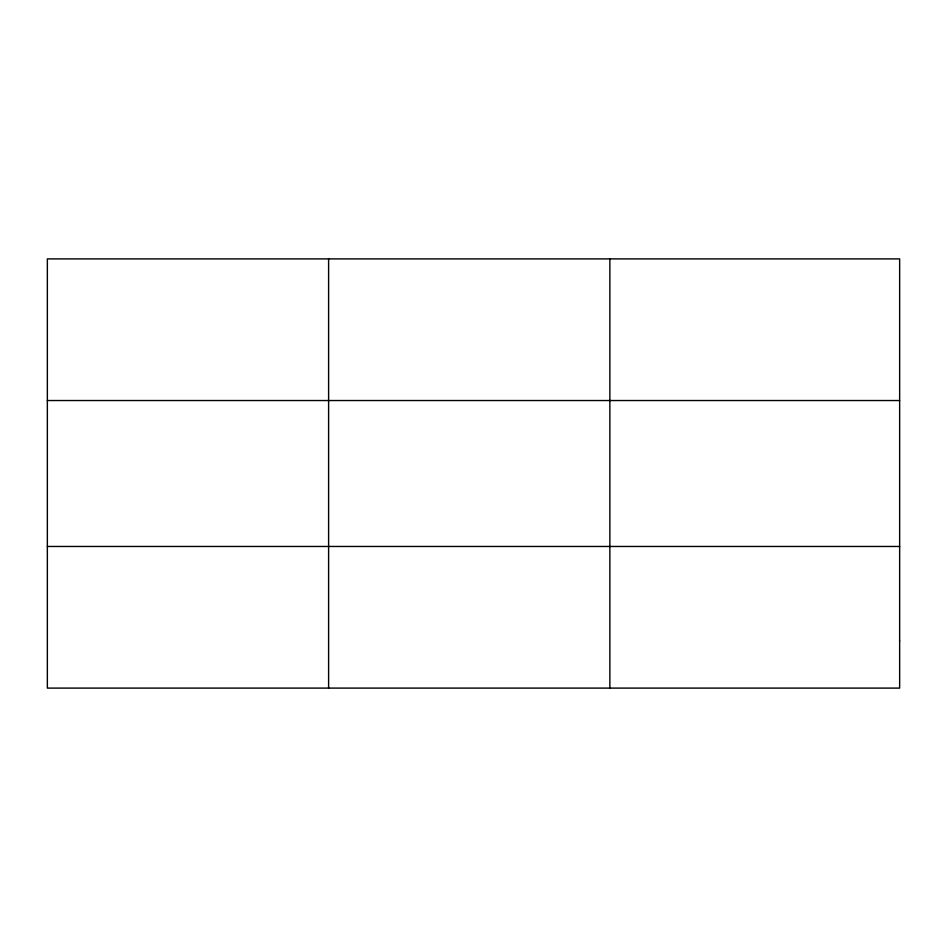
<?xml version="1.0" encoding="UTF-8"?>
<svg xmlns="http://www.w3.org/2000/svg" width="947" height="947" viewBox="0 0 947 947"><rect width="100%" height="100%" fill="white"/><g stroke="black" fill="none" stroke-linecap="round" stroke-linejoin="round"><path stroke-width="1.42" d="M328.609 258.898L328.609 688.102M609.868 258.898L609.868 688.102M47.35 400.534L899.65 400.534M47.35 546.466L899.65 546.466M899.65 640.882L899.65 688.102L47.35 688.102L47.35 258.898L899.65 258.898L899.65 640.882"/></g></svg>
